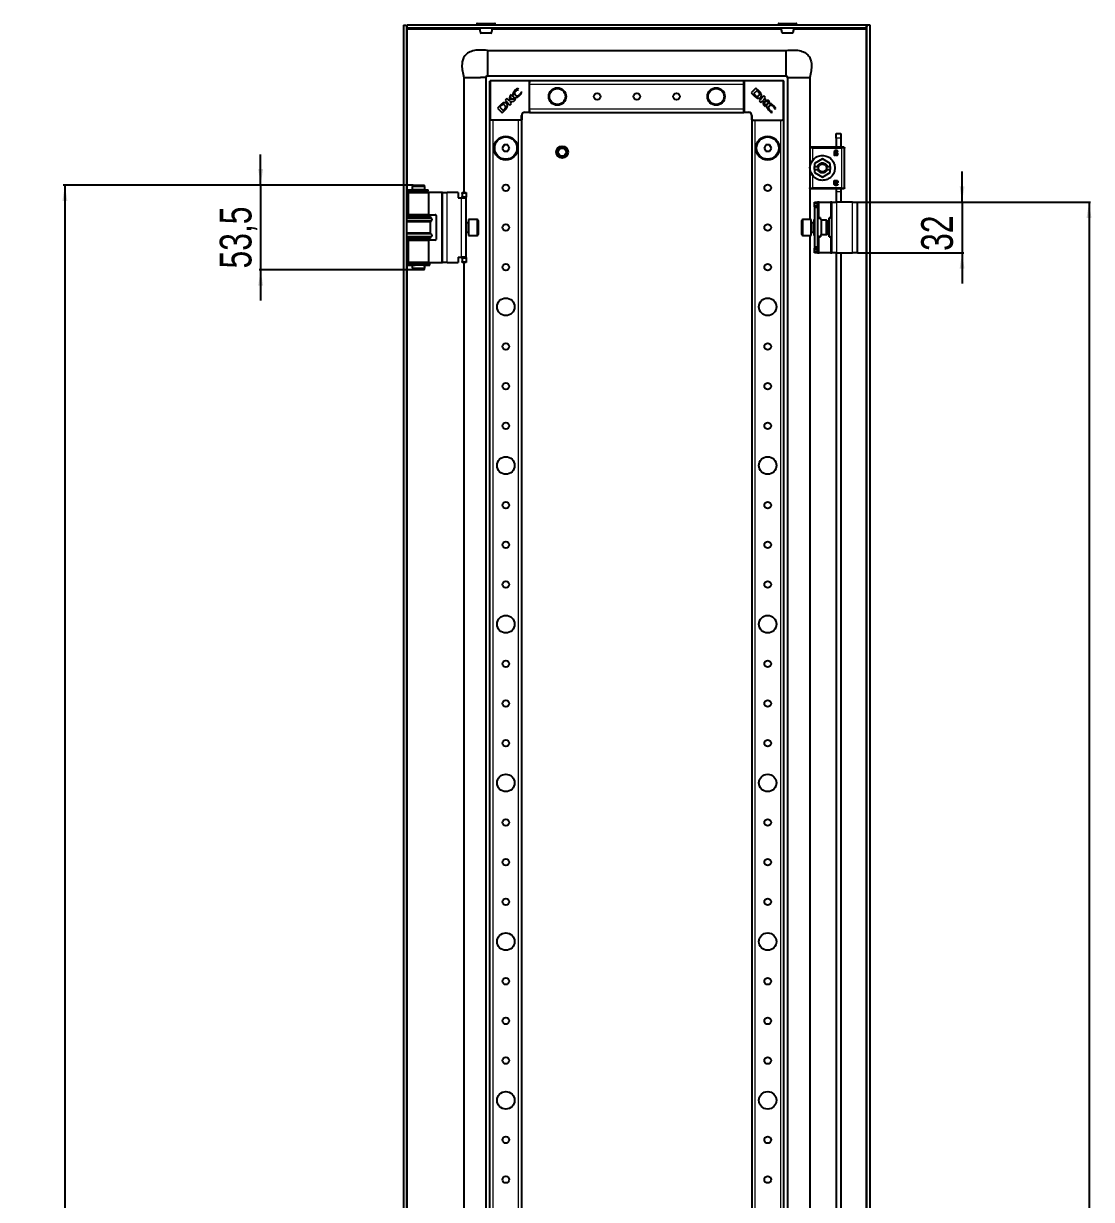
# Model space of a CAD drawing. Header units: millimetres. Extents: x -141 to 1299, y -1456 to 1043.
# Drawn here: x 626 to 1299, y 121 to 862 of the extents above; entities that cross this region are included whole.
import ezdxf

# ---------------------------------------------------------------- set-up
doc = ezdxf.new("R2010")
doc.units = ezdxf.units.MM
doc.layers.add('FORMAT', color=7, linetype='Continuous')
doc.styles.add('SLDTEXTSTYLE0', font='TXT', dxfattribs={"width": 0.75})
doc.dimstyles.new('SLDDIMSTYLE0', dxfattribs={"dimtxt": 20, "dimasz": 10, "dimexe": 0, "dimexo": 0.0625, "dimgap": 5, "dimtad": 2, "dimdec": 1, "dimrnd": 1e-09, "dimzin": 12, "dimdsep": 46, "dimtxsty": 'SLDTEXTSTYLE0', "dimsah": 1, "dimcen": 0.09, "dimadec": 0, "dimazin": 3, "dimtfac": 1, "dimtofl": 0, "dimtmove": 0, "dimatfit": 3, "dimfxl": 0, "dimfrac": 2, "dimtolj": 1, "dimtzin": 12, "dimarcsym": 0})
doc.dimstyles.new('SLDDIMSTYLE1', dxfattribs={"dimtxt": 20, "dimasz": 10, "dimexe": 0, "dimexo": 0.0625, "dimgap": 5, "dimtad": 2, "dimdec": 1, "dimrnd": 1e-09, "dimzin": 12, "dimdsep": 46, "dimtxsty": 'SLDTEXTSTYLE0', "dimsah": 1, "dimcen": 0.09, "dimadec": 0, "dimazin": 3, "dimtfac": 1, "dimtmove": 0, "dimatfit": 0, "dimfxl": 0, "dimfrac": 2, "dimtolj": 1, "dimtzin": 12, "dimarcsym": 0})

# ---------------------------------------------------------------- blocks, each defined once
blk = doc.blocks.new('_D_4')
at = {"layer": 'FORMAT'}
for p, q in [((775.49, 760.71), (775.49, 779.95)), ((871.56, 760.71), (774.49, 760.71)), ((775.49, 760.71), (775.49, 707.21)), ((871.56, 707.21), (774.49, 707.21)), ((775.49, 707.21), (775.49, 687.98))]:
    blk.add_line(p, q, dxfattribs=at)
for points in [[(775.49, 760.71), (777.03, 770.71), (773.95, 770.71)], [(775.49, 707.21), (773.95, 697.21), (777.03, 697.21)]]:
    blk.add_solid(points, dxfattribs=at)
at = {"layer": 'FORMAT', "insert": (749.71, 708.1), "char_height": 20, "attachment_point": 1, "rotation": 90, "style": 'SLDTEXTSTYLE0'}
blk.add_mtext('53,5', dxfattribs=at)
blk = doc.blocks.new('_D_5')
at = {"layer": 'FORMAT'}
for p, q in [((1151.5, 749.96), (1298.5, 749.96)), ((1297.5, 749.96), (1297.5, -1182.04)), ((1151.5, -1182.04), (1298.5, -1182.04))]:
    blk.add_line(p, q, dxfattribs=at)
for points in [[(1297.5, 749.96), (1295.96, 739.96), (1299.04, 739.96)], [(1297.5, -1182.04), (1299.04, -1172.04), (1295.96, -1172.04)]]:
    blk.add_solid(points, dxfattribs=at)
at = {"layer": 'FORMAT', "insert": (1271.72, -245.59), "char_height": 20, "attachment_point": 1, "rotation": 90, "style": 'SLDTEXTSTYLE0'}
blk.add_mtext('1932', dxfattribs=at)
blk = doc.blocks.new('_D_6')
at = {"layer": 'FORMAT'}
for p, q in [((1217.5, 749.96), (1217.5, 769.2)), ((1151.5, 749.96), (1218.5, 749.96)), ((1217.5, 749.96), (1217.5, 717.96)), ((1151.5, 717.96), (1218.5, 717.96)), ((1217.5, 717.96), (1217.5, 698.73))]:
    blk.add_line(p, q, dxfattribs=at)
for points in [[(1217.5, 749.96), (1219.04, 759.96), (1215.96, 759.96)], [(1217.5, 717.96), (1215.96, 707.96), (1219.04, 707.96)]]:
    blk.add_solid(points, dxfattribs=at)
at = {"layer": 'FORMAT', "insert": (1191.72, 719.19), "char_height": 20, "attachment_point": 1, "rotation": 90, "style": 'SLDTEXTSTYLE0'}
blk.add_mtext('32', dxfattribs=at)
blk = doc.blocks.new('_D_7')
at = {"layer": 'FORMAT'}
for p, q in [((871.56, 760.71), (651.14, 760.71)), ((652.14, 760.71), (652.14, -1192.79)), ((871.56, -1192.79), (651.14, -1192.79))]:
    blk.add_line(p, q, dxfattribs=at)
for points in [[(652.14, 760.71), (650.6, 750.71), (653.67, 750.71)], [(652.14, -1192.79), (653.67, -1182.79), (650.6, -1182.79)]]:
    blk.add_solid(points, dxfattribs=at)
at = {"layer": 'FORMAT', "insert": (626.35, -256.67), "char_height": 20, "attachment_point": 1, "rotation": 90, "style": 'SLDTEXTSTYLE0'}
blk.add_mtext('1953,5', dxfattribs=at)

msp = doc.modelspace()

# ---------------------------------------------------------------- linework, layer by layer
at = {"color": 7, "linetype": 'Continuous', "lineweight": 25}
for p, q in [((865.49, 861.46), (867.49, 861.46)), ((865.49, 861.46), (865.49, -1293.54)), ((867.49, 861.46), (867.49, -1293.54)), ((1157.19, 861.46), (867.79, 861.46)), ((867.79, 859.46), (867.79, 861.46)), ((911.74, 862.21), (911.74, 861.46)), ((911.99, 862.46), (922.99, 862.46)), ((923.24, 861.46), (923.24, 862.21)), ((1101.74, 862.21), (1101.74, 861.46)), ((1101.99, 862.46), (1110.5, 862.46)), ((1110.5, 862.46), (1112.99, 862.46)), ((1113.24, 861.46), (1113.24, 862.21)), ((1157.19, 859.46), (1157.19, 861.46)), ((1159.49, 861.46), (1157.49, 861.46)), ((1157.49, -1293.54), (1157.49, 861.46)), ((1159.49, -1293.54), (1159.49, 861.46)), ((1157.19, 859.46), (867.79, 859.46)), ((868.09, 858.86), (867.89, 859.46)), ((1157.1, 859.46), (1156.89, 858.86)), ((918.49, 845.46), (918.49, 829.63)), ((918.49, 845.46), (1106.49, 845.46)), ((903.49, 828.46), (904.47, 828.46)), ((903.49, 828.46), (903.49, 755.96)), ((904.47, 828.46), (906.93, 828.46)), ((906.93, 828.46), (910.49, 828.46)), ((910.49, 828.46), (914.06, 828.46)), ((917.49, 828.46), (917.49, -1260.54)), ((918.49, 829.46), (1106.49, 829.46)), ((919.99, 801.76), (919.99, 826.16)), ((920.29, 826.46), (944.69, 826.46)), ((944.99, 826.16), (944.99, 826.46)), ((944.99, 826.46), (1079.99, 826.46)), ((944.99, 826.16), (944.99, 825.37)), ((944.99, 824.26), (944.99, 825.37)), ((944.99, 808.66), (944.99, 824.26)), ((1079.99, 826.16), (1079.99, 826.46)), ((1079.99, 825.37), (1079.99, 826.16)), ((1079.99, 824.26), (1079.99, 825.37)), ((1079.99, 808.66), (1079.99, 824.26)), ((1080.29, 826.46), (1104.69, 826.46)), ((1104.99, 826.16), (1104.99, 801.76)), ((1107.49, 828.46), (1107.49, -1260.54)), ((1121.49, 828.46), (1121.49, 784.14)), ((930.69, 815.12), (929.64, 814.07)), ((932.08, 813.73), (930.69, 815.12)), ((932.57, 817), (932.08, 813.73)), ((933.37, 817.79), (932.57, 817)), ((932.89, 814.7), (933.37, 817.79)), ((937.93, 820.92), (937.6, 821.61)), ((937.79, 820.78), (937.93, 820.92)), ((939.74, 819.35), (939.64, 819.24)), ((939.99, 818.84), (939.74, 819.35)), ((1087.6, 821.82), (1084.64, 818.86)), ((1084.64, 818.86), (1086.53, 816.97)), ((1088.3, 820.29), (1086.12, 818.11)), ((1086.12, 818.11), (1086.8, 817.45)), ((1086.53, 816.97), (1086.55, 816.95)), ((1089.59, 819.83), (1087.6, 821.82)), ((1089.05, 819.57), (1088.3, 820.29)), ((1092.6, 816.81), (1089.64, 813.85)), ((1092.26, 814.38), (1093.65, 815.77)), ((1093.65, 815.77), (1092.6, 816.81)), ((926.63, 811.06), (924.64, 809.07)), ((924.64, 809.07), (927.6, 806.11)), ((926.89, 810.52), (926.16, 809.77)), ((926.16, 809.77), (928.35, 807.59)), ((927.6, 806.11), (929.49, 808)), ((928.35, 807.59), (929, 808.27)), ((929.49, 808), (929.51, 808.02)), ((929.64, 814.07), (932.6, 811.12)), ((932.42, 813.42), (935.08, 813.59)), ((933.66, 812.17), (932.42, 813.42)), ((932.6, 811.12), (933.66, 812.17)), ((936.37, 814.88), (932.89, 814.7)), ((935.08, 813.59), (936.37, 814.88)), ((944.99, 807.56), (944.99, 808.66)), ((1079.99, 807.56), (1079.99, 808.66)), ((1089.64, 813.85), (1090.7, 812.8)), ((1090.7, 812.8), (1091.95, 814.04)), ((1091.95, 814.04), (1092.12, 811.38)), ((1092.12, 811.38), (1093.41, 810.09)), ((1095.53, 813.89), (1092.26, 814.38)), ((1093.23, 813.57), (1096.32, 813.09)), ((1093.41, 810.09), (1093.23, 813.57)), ((1096.32, 813.09), (1095.53, 813.89)), ((1099.31, 808.66), (1099.45, 808.53)), ((1099.45, 808.53), (1100.14, 808.86)), ((919.99, -1233.54), (919.99, 801.46)), ((920.29, 801.46), (919.99, 801.46)), ((920.94, 801.46), (920.29, 801.46)), ((921.99, 801.46), (920.94, 801.46)), ((937.99, 801.46), (921.99, 801.46)), ((939.05, 801.46), (937.99, 801.46)), ((939.69, 801.46), (939.05, 801.46)), ((939.99, 801.46), (939.69, 801.46)), ((939.99, 804.46), (939.99, 801.76)), ((939.99, -1233.54), (939.99, 801.46)), ((944.69, 806.46), (941.99, 806.46)), ((944.99, 807.56), (944.99, 806.76)), ((944.99, 806.46), (944.99, 806.76)), ((944.99, 806.46), (1079.99, 806.46)), ((1079.99, 806.76), (1079.99, 807.56)), ((1079.99, 806.46), (1079.99, 806.76)), ((1082.99, 806.46), (1080.29, 806.46)), ((1084.99, 801.76), (1084.99, 804.46)), ((1084.99, 801.46), (1084.99, -1233.54)), ((1084.99, 801.46), (1085.29, 801.46)), ((1085.94, 801.46), (1085.29, 801.46)), ((1085.94, 801.46), (1086.99, 801.46)), ((1086.99, 801.46), (1102.99, 801.46)), ((1097.37, 806.47), (1097.88, 806.71)), ((1097.88, 806.71), (1097.77, 806.82)), ((1102.99, 801.46), (1104.05, 801.46)), ((1104.69, 801.46), (1104.05, 801.46)), ((1104.69, 801.46), (1104.99, 801.46)), ((1104.99, 801.46), (1104.99, -1233.54)), ((1138.19, 793.16), (1141.19, 793.16)), ((1138.19, 790.16), (1138.19, 793.16)), ((1141.19, 793.16), (1141.19, 790.16)), ((928.84, 785.96), (927.68, 783.96)), ((931.15, 785.96), (928.84, 785.96)), ((932.3, 783.96), (931.15, 785.96)), ((1093.84, 785.96), (1092.68, 783.96)), ((1096.15, 785.96), (1093.84, 785.96)), ((1097.3, 783.96), (1096.15, 785.96)), ((1138.19, 790.16), (1138.19, 784.46)), ((1141.19, 790.16), (1141.19, 784.46)), ((927.68, 783.96), (928.84, 781.96)), ((928.84, 781.96), (931.15, 781.96)), ((931.15, 781.96), (932.3, 783.96)), ((1092.68, 783.96), (1093.84, 781.96)), ((1093.84, 781.96), (1096.15, 781.96)), ((1096.15, 781.96), (1097.3, 783.96)), ((1121.49, 783.96), (1121.49, 758.96)), ((1141.49, 784.46), (1123.49, 784.46)), ((1136.94, 781.42), (1136.94, 779.56)), ((1137.39, 779.56), (1137.39, 779.84)), ((1137.46, 781.17), (1137.46, 781.39)), ((1137.85, 781.17), (1137.46, 781.17)), ((1137.46, 780.82), (1137.89, 780.82)), ((1137.46, 780.23), (1137.46, 780.82)), ((1142.09, 784.46), (1141.84, 784.46)), ((1143.49, 758.96), (1143.49, 783.96)), ((1122.32, 774.59), (1123.83, 776.85)), ((1129.49, 777.18), (1124.54, 774.32)), ((1124.54, 774.32), (1124.54, 772.46)), ((1124.54, 770.46), (1124.54, 772.46)), ((1124.54, 772.46), (1126.51, 772.46)), ((1127.2, 772.46), (1126.51, 772.46)), ((1134.44, 774.32), (1129.49, 777.18)), ((1132.48, 772.46), (1131.79, 772.46)), ((1132.48, 772.46), (1134.44, 772.46)), ((1134.44, 772.46), (1134.44, 774.32)), ((1134.44, 772.46), (1134.44, 770.46)), ((1123.83, 766.08), (1122.32, 768.34)), ((1124.54, 770.46), (1124.54, 768.61)), ((1124.54, 770.46), (1126.51, 770.46)), ((1124.54, 768.61), (1129.49, 765.75)), ((1126.51, 770.46), (1127.2, 770.46)), ((1129.49, 765.75), (1134.44, 768.61)), ((1131.79, 770.46), (1132.48, 770.46)), ((1132.48, 770.46), (1134.44, 770.46)), ((1134.44, 768.61), (1134.44, 770.46)), ((1136.94, 761.51), (1136.94, 763.37)), ((1137.39, 763.37), (1137.39, 763.09)), ((867.84, 757.66), (867.84, 756.76)), ((867.84, 757.66), (880.73, 757.66)), ((867.84, 756.76), (880.73, 756.76)), ((868.54, 755.96), (868.54, 741.96)), ((868.54, 755.96), (881.44, 755.96)), ((871.57, 760.71), (870.99, 759.71)), ((870.99, 759.71), (870.99, 757.71)), ((878.99, 759.71), (870.99, 759.71)), ((875.75, 757.71), (870.99, 757.71)), ((870.99, 756.71), (870.99, 755.96)), ((875.75, 756.71), (870.99, 756.71)), ((871.49, 757.71), (871.49, 757.66)), ((871.49, 756.76), (871.49, 756.71)), ((871.57, 760.71), (878.42, 760.71)), ((878.99, 757.71), (875.75, 757.71)), ((878.99, 756.71), (875.75, 756.71)), ((878.99, 759.71), (878.42, 760.71)), ((878.49, 757.66), (878.49, 757.71)), ((878.49, 756.71), (878.49, 756.76)), ((878.99, 757.71), (878.99, 759.71)), ((878.99, 755.96), (878.99, 756.71)), ((880.73, 757.66), (880.82, 757.66)), ((880.73, 756.76), (880.82, 756.76)), ((880.82, 756.76), (880.82, 757.66)), ((880.82, 757.66), (881.03, 757.66)), ((880.82, 756.76), (881.03, 756.76)), ((881.03, 756.76), (881.03, 757.66)), ((881.44, 741.96), (881.44, 755.96)), ((889.54, 755.96), (881.44, 755.96)), ((890.04, 755.96), (889.54, 755.96)), ((890.04, 755.96), (893.04, 755.96)), ((890.04, 711.96), (890.04, 755.96)), ((900.04, 755.96), (893.04, 755.96)), ((900.04, 755.96), (900.04, 752.66)), ((902.54, 755.96), (905.04, 755.96)), ((902.54, 755.46), (902.54, 755.96)), ((905.04, 755.96), (905.04, 755.46)), ((1121.49, 758.79), (1121.49, 738.96)), ((1123.49, 758.46), (1141.49, 758.46)), ((1137.46, 762.11), (1137.46, 762.7)), ((1137.89, 762.11), (1137.46, 762.11)), ((1137.85, 761.76), (1137.46, 761.76)), ((1137.46, 761.76), (1137.46, 761.54)), ((1138.19, 758.54), (1138.19, 756.66)), ((1138.19, 756.66), (1138.19, 749.96)), ((1141.19, 758.54), (1141.19, 756.66)), ((1141.19, 756.66), (1141.19, 749.96)), ((1141.84, 758.46), (1142.09, 758.46)), ((900.04, 752.66), (902.04, 752.66)), ((902.04, 752.66), (905.04, 752.66)), ((902.54, 755.46), (902.54, 753.46)), ((902.54, 752.96), (902.54, 753.46)), ((905.04, 752.96), (902.54, 752.96)), ((902.54, 752.96), (902.54, 752.66)), ((905.04, 755.46), (905.04, 753.46)), ((905.04, 753.46), (905.04, 752.96)), ((905.04, 752.66), (905.04, 752.96)), ((905.04, 715.26), (905.04, 752.66)), ((1124.49, 749.96), (1126.49, 749.96)), ((1124.49, 748.96), (1124.49, 749.96)), ((1124.49, 747.96), (1124.49, 748.96)), ((1126.49, 749.96), (1126.49, 748.96)), ((1127.49, 749.96), (1126.49, 749.96)), ((1126.49, 747.96), (1126.49, 748.96)), ((1127.49, 749.96), (1134.49, 749.96)), ((1135.49, 749.96), (1134.49, 749.96)), ((1135.49, 717.96), (1135.49, 749.96)), ((1135.49, 749.96), (1138.49, 749.96)), ((1148.49, 749.96), (1138.49, 749.96)), ((1148.49, 749.96), (1151.49, 749.96)), ((1151.49, 717.96), (1151.49, 749.96)), ((881.44, 741.96), (868.54, 741.96)), ((870.99, 741.96), (870.99, 740.96)), ((878.99, 740.96), (878.99, 741.96)), ((881.44, 741.96), (885.54, 741.96)), ((886.04, 741.46), (886.04, 726.46)), ((1124.49, 746.96), (1124.49, 747.96)), ((1126.49, 746.96), (1124.49, 746.96)), ((1124.49, 746.96), (1124.49, 746.46)), ((1126.49, 746.46), (1124.49, 746.46)), ((1124.49, 746.46), (1124.49, 721.46)), ((1126.49, 747.96), (1126.49, 746.96)), ((1126.49, 746.96), (1126.49, 746.46)), ((1126.49, 746.46), (1126.49, 721.46)), ((867.49, 740.96), (882.49, 740.96)), ((882.49, 740.36), (867.49, 740.36)), ((882.49, 737.56), (867.49, 737.56)), ((882.49, 740.36), (882.49, 740.96)), ((883.19, 739.68), (882.49, 740.36)), ((882.49, 737.56), (883.19, 738.25)), ((882.49, 730.36), (882.49, 737.56)), ((906.29, 736.96), (905.04, 736.96)), ((911.94, 738.96), (906.54, 738.96)), ((906.54, 738.96), (906.54, 728.96)), ((912.54, 738.36), (912.54, 729.56)), ((1116.49, 731.71), (1116.49, 738.36)), ((1122.49, 738.96), (1117.09, 738.96)), ((1122.49, 731.41), (1122.49, 738.96)), ((1123.99, 736.96), (1122.74, 736.96)), ((1124.49, 738.96), (1123.99, 738.96)), ((1123.99, 738.96), (1123.99, 737.75)), ((1123.99, 737.75), (1123.99, 728.96)), ((1126.49, 739.96), (1127.49, 739.96)), ((1128.19, 739.96), (1127.49, 739.96)), ((1128.19, 739.96), (1128.19, 739.51)), ((1132.13, 738.46), (1128.99, 738.46)), ((1128.99, 729.46), (1128.99, 738.46)), ((1132.99, 737.96), (1132.13, 738.46)), ((1132.13, 729.46), (1132.13, 738.46)), ((1132.99, 729.96), (1132.99, 737.96)), ((1133.79, 727.96), (1133.79, 739.96)), ((1134.49, 739.96), (1133.79, 739.96)), ((1134.49, 739.96), (1135.49, 739.96)), ((882.49, 730.36), (867.49, 730.36)), ((882.49, 727.56), (867.49, 727.56)), ((867.49, 726.96), (882.49, 726.96)), ((870.99, 726.96), (870.99, 725.96)), ((878.99, 725.96), (878.99, 726.96)), ((883.19, 729.68), (882.49, 730.36)), ((882.49, 727.56), (883.19, 728.25)), ((882.49, 726.96), (882.49, 727.56)), ((905.04, 730.96), (906.29, 730.96)), ((906.54, 728.96), (911.94, 728.96)), ((1116.49, 729.56), (1116.49, 731.71)), ((1117.09, 728.96), (1122.49, 728.96)), ((1121.49, 728.96), (1121.49, 109.14)), ((1122.49, 728.96), (1122.49, 731.41)), ((1122.74, 730.96), (1123.99, 730.96)), ((1123.99, 728.96), (1124.49, 728.96)), ((1127.49, 727.96), (1126.49, 727.96)), ((1127.49, 727.96), (1128.19, 727.96)), ((1128.19, 728.41), (1128.19, 727.96)), ((1128.99, 729.46), (1132.13, 729.46)), ((1132.13, 729.46), (1132.99, 729.96)), ((1133.79, 727.96), (1134.49, 727.96)), ((1135.49, 727.96), (1134.49, 727.96)), ((868.54, 725.96), (868.54, 711.96)), ((868.54, 725.96), (881.44, 725.96)), ((881.44, 711.96), (881.44, 725.96)), ((885.54, 725.96), (881.44, 725.96)), ((1126.49, 721.46), (1124.49, 721.46)), ((1124.49, 721.46), (1124.49, 720.96)), ((1124.49, 719.96), (1124.49, 720.96)), ((1124.49, 720.96), (1126.49, 720.96)), ((1124.49, 718.96), (1124.49, 719.96)), ((1124.49, 717.96), (1124.49, 718.96)), ((1126.49, 721.46), (1126.49, 720.96)), ((1126.49, 720.96), (1126.49, 719.96)), ((1126.49, 718.96), (1126.49, 719.96)), ((1126.49, 718.96), (1126.49, 717.96)), ((881.44, 711.96), (868.54, 711.96)), ((870.99, 711.96), (870.99, 711.21)), ((878.99, 711.21), (878.99, 711.96)), ((881.44, 711.96), (889.54, 711.96)), ((889.54, 711.96), (890.04, 711.96)), ((893.04, 711.96), (890.04, 711.96)), ((893.04, 711.96), (900.04, 711.96)), ((900.04, 715.26), (902.04, 715.26)), ((900.04, 715.26), (900.04, 711.96)), ((905.04, 715.26), (902.04, 715.26)), ((902.54, 715.26), (902.54, 714.96)), ((902.54, 714.96), (905.04, 714.96)), ((902.54, 714.46), (902.54, 714.96)), ((902.54, 714.46), (902.54, 712.46)), ((902.54, 711.96), (902.54, 712.46)), ((905.04, 711.96), (902.54, 711.96)), ((903.49, 711.96), (903.49, 80.96)), ((905.04, 714.96), (905.04, 715.26)), ((905.04, 714.96), (905.04, 714.46)), ((905.04, 714.46), (905.04, 712.46)), ((905.04, 712.46), (905.04, 711.96)), ((1126.49, 717.96), (1124.49, 717.96)), ((1126.49, 717.96), (1127.49, 717.96)), ((1134.49, 717.96), (1127.49, 717.96)), ((1134.49, 717.96), (1135.49, 717.96)), ((1138.49, 717.96), (1135.49, 717.96)), ((1138.19, 717.96), (1138.19, 109.46)), ((1138.49, 717.96), (1148.49, 717.96)), ((1141.19, 717.96), (1141.19, 109.46)), ((1151.49, 717.96), (1148.49, 717.96)), ((867.84, 711.16), (867.84, 710.26)), ((867.84, 711.16), (871.84, 711.16)), ((867.84, 710.26), (871.84, 710.26)), ((875.75, 711.21), (870.99, 711.21)), ((870.99, 710.21), (870.99, 708.21)), ((875.75, 710.21), (870.99, 710.21)), ((870.99, 708.21), (871.57, 707.21)), ((870.99, 708.21), (875.75, 708.21)), ((871.49, 711.21), (871.49, 711.16)), ((871.49, 710.26), (871.49, 710.21)), ((875.64, 707.21), (871.57, 707.21)), ((871.84, 711.16), (872.49, 711.16)), ((871.84, 710.26), (872.49, 710.26)), ((872.49, 711.16), (872.83, 711.16)), ((872.49, 710.26), (872.83, 710.26)), ((872.83, 710.26), (872.83, 711.16)), ((872.83, 711.16), (872.83, 711.16)), ((872.83, 710.26), (872.83, 710.26)), ((878.42, 707.21), (875.64, 707.21)), ((878.99, 711.21), (875.75, 711.21)), ((878.99, 710.21), (875.75, 710.21)), ((875.75, 708.21), (878.99, 708.21)), ((877.92, 711.16), (877.92, 710.26)), ((877.92, 711.16), (877.94, 711.16)), ((877.92, 710.26), (877.94, 710.26)), ((877.94, 711.16), (879.24, 711.16)), ((877.94, 710.26), (879.24, 710.26)), ((878.42, 707.21), (878.99, 708.21)), ((878.49, 711.16), (878.49, 711.21)), ((878.49, 710.21), (878.49, 710.26)), ((878.99, 708.21), (878.99, 710.21)), ((879.24, 711.16), (879.96, 711.16)), ((879.24, 710.26), (879.96, 710.26)), ((879.96, 711.16), (882.14, 711.16)), ((879.96, 710.26), (882.14, 710.26)), ((882.14, 710.26), (882.14, 711.16))]:
    msp.add_line(p, q, dxfattribs=at)
at = {"color": 8, "linetype": 'Continuous', "lineweight": 18}
for p, q in [((923.24, 862.21), (911.74, 862.21)), ((1110.64, 862.21), (1101.74, 862.21)), ((1113.24, 862.21), (1110.64, 862.21)), ((868.09, 757.66), (868.09, 858.86)), ((868.09, 858.86), (913.52, 858.86)), ((921.46, 858.86), (1103.52, 858.86)), ((1111.46, 858.86), (1156.89, 858.86)), ((1156.89, 858.86), (1156.89, -1290.94)), ((920.29, 826.16), (919.99, 826.16)), ((920.29, 826.16), (920.29, 826.46)), ((920.29, 826.16), (920.29, 801.76)), ((944.69, 826.16), (920.29, 826.16)), ((944.69, 826.46), (944.69, 826.16)), ((944.69, 806.76), (944.69, 826.16)), ((944.99, 826.16), (944.69, 826.16)), ((944.99, 824.26), (1079.99, 824.26)), ((1080.29, 826.16), (1079.99, 826.16)), ((1080.29, 826.16), (1080.29, 826.46)), ((1080.29, 826.16), (1080.29, 806.76)), ((1104.69, 826.16), (1080.29, 826.16)), ((1104.69, 826.16), (1104.69, 826.46)), ((1104.69, 801.76), (1104.69, 826.16)), ((1104.69, 826.16), (1104.99, 826.16)), ((944.99, 808.66), (1079.99, 808.66)), ((920.29, 801.76), (919.99, 801.76)), ((920.29, 801.76), (939.69, 801.76)), ((920.29, 801.76), (920.29, 801.46)), ((921.99, -1233.54), (921.99, 801.46)), ((937.99, -1233.54), (937.99, 801.46)), ((939.69, 801.76), (939.69, 804.46)), ((939.99, 804.46), (939.69, 804.46)), ((939.69, 801.76), (939.69, 801.46)), ((939.99, 801.76), (939.69, 801.76)), ((941.99, 806.76), (944.69, 806.76)), ((941.99, 806.46), (941.99, 806.76)), ((944.69, 806.76), (944.69, 806.46)), ((944.99, 806.76), (944.69, 806.76)), ((1080.29, 806.76), (1079.99, 806.76)), ((1080.29, 806.76), (1082.99, 806.76)), ((1080.29, 806.46), (1080.29, 806.76)), ((1082.99, 806.46), (1082.99, 806.76)), ((1084.99, 804.46), (1085.29, 804.46)), ((1085.29, 801.76), (1084.99, 801.76)), ((1085.29, 804.46), (1085.29, 801.76)), ((1085.29, 801.76), (1104.69, 801.76)), ((1085.29, 801.46), (1085.29, 801.76)), ((1086.99, 801.46), (1086.99, -1233.54)), ((1102.99, 801.46), (1102.99, -1233.54)), ((1104.69, 801.46), (1104.69, 801.76)), ((1104.99, 801.76), (1104.69, 801.76)), ((1141.19, 790.16), (1138.19, 790.16)), ((1123.49, 776.53), (1123.49, 783.96)), ((1123.49, 783.96), (1141.49, 783.96)), ((1141.49, 783.96), (1141.49, 758.96)), ((1123.49, 758.96), (1123.49, 766.4)), ((1129.49, 768.96), (1129.49, 768.31)), ((868.09, 740.96), (868.09, 756.76)), ((880.73, 757.66), (880.73, 756.76)), ((889.54, 755.96), (889.54, 711.96)), ((893.04, 711.96), (893.04, 755.96)), ((1141.49, 758.96), (1123.49, 758.96)), ((1138.19, 756.66), (1141.19, 756.66)), ((902.04, 715.26), (902.04, 752.66)), ((905.04, 755.46), (902.54, 755.46)), ((902.54, 753.46), (905.04, 753.46)), ((1126.49, 748.96), (1124.49, 748.96)), ((1127.49, 739.96), (1127.49, 749.96)), ((1134.49, 749.96), (1134.49, 739.96)), ((1138.49, 717.96), (1138.49, 749.96)), ((1148.49, 717.96), (1148.49, 749.96)), ((1124.49, 747.96), (1126.49, 747.96)), ((883.19, 739.68), (867.49, 739.68)), ((883.19, 738.25), (867.49, 738.25)), ((906.29, 736.56), (906.29, 736.96)), ((906.29, 730.96), (906.29, 736.56)), ((911.94, 728.96), (911.94, 738.96)), ((1117.09, 738.96), (1117.09, 731.41)), ((1122.74, 736.96), (1122.74, 730.96)), ((883.19, 729.68), (867.49, 729.68)), ((883.19, 728.25), (867.49, 728.25)), ((868.09, 711.16), (868.09, 726.96)), ((1117.09, 731.41), (1117.09, 728.96)), ((1127.49, 717.96), (1127.49, 727.96)), ((1134.49, 727.96), (1134.49, 717.96)), ((1126.49, 719.96), (1124.49, 719.96)), ((1124.49, 718.96), (1126.49, 718.96)), ((905.04, 714.46), (902.54, 714.46)), ((902.54, 712.46), (905.04, 712.46)), ((868.09, 82.66), (868.09, 710.26)), ((871.84, 711.16), (871.84, 710.26)), ((872.49, 711.16), (872.49, 710.26)), ((872.83, 711.16), (872.83, 710.26)), ((877.94, 711.16), (877.94, 710.26)), ((879.24, 711.16), (879.24, 710.26)), ((879.96, 711.16), (879.96, 710.26))]:
    msp.add_line(p, q, dxfattribs=at)
at = {"color": 7, "linetype": 'Continuous', "lineweight": 25}
for centre, radius in [((962.49, 816.46), 5.5), ((962.49, 816.46), 5), ((987.49, 816.46), 2.1), ((1012.49, 816.46), 2.1), ((1037.49, 816.46), 2.1), ((1062.49, 816.46), 5.5), ((1062.49, 816.46), 5), ((929.99, 783.96), 7.5), ((929.99, 783.96), 7), ((1094.99, 783.96), 7.5), ((1094.99, 783.96), 7), ((965.49, 781.46), 3.75), ((965.49, 781.46), 3), ((965.49, 781.46), 2.5), ((929.99, 758.96), 2.1), ((1094.99, 758.96), 2.1), ((929.99, 733.96), 2.1), ((1094.99, 733.96), 2.1), ((929.99, 708.96), 2.1), ((1094.99, 708.96), 2.1), ((929.99, 683.96), 5.5), ((1094.99, 683.96), 5.5), ((929.99, 658.96), 2.1), ((1094.99, 658.96), 2.1), ((929.99, 633.96), 2.1), ((1094.99, 633.96), 2.1), ((929.99, 608.96), 2.1), ((1094.99, 608.96), 2.1), ((929.99, 583.96), 5.5), ((1094.99, 583.96), 5.5), ((929.99, 558.96), 2.1), ((1094.99, 558.96), 2.1), ((929.99, 533.96), 2.1), ((1094.99, 533.96), 2.1), ((929.99, 508.96), 2.1), ((1094.99, 508.96), 2.1), ((929.99, 483.96), 5.5), ((1094.99, 483.96), 5.5), ((929.99, 458.96), 2.1), ((1094.99, 458.96), 2.1), ((929.99, 433.96), 2.1), ((1094.99, 433.96), 2.1), ((929.99, 408.96), 2.1), ((1094.99, 408.96), 2.1), ((929.99, 383.96), 5.5), ((1094.99, 383.96), 5.5), ((929.99, 358.96), 2.1), ((1094.99, 358.96), 2.1), ((929.99, 333.96), 2.1), ((1094.99, 333.96), 2.1), ((929.99, 308.96), 2.1), ((1094.99, 308.96), 2.1), ((929.99, 283.96), 5.5), ((1094.99, 283.96), 5.5), ((929.99, 258.96), 2.1), ((1094.99, 258.96), 2.1), ((929.99, 233.96), 2.1), ((1094.99, 233.96), 2.1), ((929.99, 208.96), 2.1), ((1094.99, 208.96), 2.1), ((929.99, 183.96), 5.5), ((1094.99, 183.96), 5.5), ((929.99, 158.96), 2.1), ((1094.99, 158.96), 2.1), ((929.99, 133.96), 2.1), ((1094.99, 133.96), 2.1)]:
    msp.add_circle(centre, radius, dxfattribs=at)
at = {"color": 8, "linetype": 'Continuous', "lineweight": 18}
for centre in [(962.5, 816.46), (1062.49, 816.46)]:
    msp.add_circle(centre, 5.3, dxfattribs=at)
at = {"color": 7, "linetype": 'Continuous', "lineweight": 25}
for centre, radius, start, end in [((911.99, 862.21), 0.25, 90, 180), ((922.99, 862.21), 0.25, 0, 90), ((1101.99, 862.21), 0.25, 90, 180), ((1112.99, 862.21), 0.25, 0, 90), ((914.38, 856.96), 0.5, 195.31604, 270.02276), ((920.61, 856.96), 0.5, 269.99815, 345.40011), ((1104.38, 856.96), 0.5, 195.24646, 270.04596), ((1110.61, 856.96), 0.5, 269.96367, 344.83397), ((920.29, 826.16), 0.3, 90, 180), ((944.69, 826.16), 0.3, 360, 90), ((1080.29, 826.16), 0.3, 90, 180), ((1104.69, 826.16), 0.3, 0, 90), ((937.5, 818.47), 1.97, 128.45405, 215.887), ((937.07, 818.87), 1.94, 233.30966, 322.34638), ((1084.57, 815.39), 6.12, 36.98881, 43.07444), ((1086.39, 816.17), 4.87, 20.34448, 48.77765), ((930.29, 807.86), 4.87, 110.34448, 138.77765), ((931.07, 806.04), 6.12, 126.98881, 133.07444), ((1097.4, 809.39), 1.94, 143.30966, 232.34638), ((1097, 808.95), 1.97, 38.45405, 125.887), ((920.29, 801.76), 0.3, 180, 270), ((939.69, 801.76), 0.3, 270, 0), ((941.99, 804.46), 2, 90, 180), ((944.69, 806.76), 0.3, 270, 360), ((1080.29, 806.76), 0.3, 180, 270), ((1082.99, 804.46), 2, 0, 90), ((1085.29, 801.76), 0.3, 180, 270), ((1104.69, 801.76), 0.3, 270, 0), ((885.54, 741.46), 0.5, 0, 90), ((882.49, 738.96), 1, 314.427, 45.573), ((906.29, 737.21), 0.25, 270, 0), ((911.94, 738.36), 0.6, 0, 90), ((1117.09, 738.36), 0.6, 90, 180), ((1122.74, 737.21), 0.25, 180, 270), ((882.49, 728.96), 1, 314.427, 45.573), ((885.54, 726.46), 0.5, 270, 0), ((906.29, 730.71), 0.25, 360, 90), ((911.94, 729.56), 0.6, 270, 360), ((1117.09, 729.56), 0.6, 180, 270), ((1122.74, 730.71), 0.25, 90, 180)]:
    msp.add_arc(centre, radius, start, end, dxfattribs=at)
at = {"color": 8, "linetype": 'Continuous', "lineweight": 18}
for centre, start, end in [((941.99, 804.46), 90, 180), ((1082.99, 804.46), 0, 90)]:
    msp.add_arc(centre, 2.3, start, end, dxfattribs=at)
at = {"color": 7, "linetype": 'Continuous', "lineweight": 25}
for points, knots in [([(867.79, 859.76), (867.77, 859.84), (867.66, 860.16), (867.53, 860.73), (867.51, 861.22), (867.49, 861.46)], [0, 0, 0, 0, 0.1417423, 0.5662026, 1, 1, 1, 1]), ([(1157.49, 861.46), (1157.47, 861.08), (1157.43, 860.51), (1157.25, 859.94), (1157.19, 859.75)], [0, 0, 0, 0, 0.662931, 1, 1, 1, 1]), ([(867.79, 859.46), (867.84, 859.46), (867.89, 859.4), (867.99, 859.18), (868.04, 859.02), (868.09, 858.86)], [0, 0, 0, 0, 0.5, 0.5, 1, 1, 1, 1]), ([(913.47, 859.46), (913.47, 859.33), (913.49, 858.42), (913.72, 857.55), (913.9, 856.81)], [0, 0, 0, 0, 0.1418504, 1, 1, 1, 1]), ([(915.79, 856.46), (915.6, 856.46), (915.13, 856.46), (914.59, 856.46), (914.46, 856.46), (914.39, 856.46)], [0, 0, 0, 0, 0.256553, 0.627981, 1, 1, 1, 1]), ([(920.61, 856.46), (920.56, 856.46), (920.48, 856.46), (919.92, 856.46), (919.12, 856.46), (918.12, 856.46), (917.06, 856.46), (916.27, 856.46), (915.88, 856.46), (915.79, 856.46)], [0, 0, 0, 0, 0.158514, 0.317278, 0.475863, 0.634247, 0.792477, 0.950708, 1, 1, 1, 1]), ([(921.08, 856.81), (921.27, 857.55), (921.49, 858.42), (921.51, 859.33), (921.52, 859.46)], [0, 0, 0, 0, 0.85815, 1, 1, 1, 1]), ([(1103.47, 859.46), (1103.47, 859.33), (1103.49, 858.42), (1103.72, 857.55), (1103.9, 856.81)], [0, 0, 0, 0, 0.1418495, 1, 1, 1, 1]), ([(1110.57, 856.46), (1110.58, 856.46), (1110.62, 856.46), (1110.34, 856.46), (1109.82, 856.46), (1109.11, 856.46), (1108.25, 856.46), (1107.19, 856.46), (1106.16, 856.46), (1105.28, 856.46), (1104.67, 856.46), (1104.37, 856.46), (1104.41, 856.46), (1104.42, 856.46)], [0, 0, 0, 0, 0.03384, 0.141254, 0.248698, 0.315774, 0.423314, 0.530846, 0.63821, 0.745706, 0.853372, 0.960917, 1, 1, 1, 1]), ([(1111.08, 856.81), (1111.27, 857.55), (1111.49, 858.42), (1111.51, 859.33), (1111.52, 859.46)], [0, 0, 0, 0, 0.85815, 1, 1, 1, 1]), ([(1156.89, 858.86), (1156.94, 859.02), (1156.99, 859.18), (1157.09, 859.4), (1157.14, 859.46), (1157.19, 859.46)], [0, 0, 0, 0, 0.5, 0.5, 1, 1, 1, 1]), ([(918.49, 845.46), (916.77, 845.63), (913.63, 845.94), (909.3, 845.42), (905.87, 844), (903.66, 841.68), (902.57, 838.91), (902.25, 835.86), (902.55, 832.3), (903.16, 829.81), (903.49, 828.46)], [0, 0, 0, 0, 0.176713, 0.320911, 0.440308, 0.54837, 0.6374, 0.738878, 0.858543, 1, 1, 1, 1]), ([(1106.49, 845.46), (1108.22, 845.63), (1111.36, 845.94), (1115.69, 845.42), (1119.12, 844), (1121.33, 841.68), (1122.42, 838.91), (1122.74, 835.86), (1122.44, 832.3), (1121.83, 829.81), (1121.49, 828.46)], [0, 0, 0, 0, 0.176713, 0.320911, 0.440308, 0.54837, 0.6374, 0.738878, 0.858543, 1, 1, 1, 1]), ([(1106.49, 845.46), (1106.49, 845.43), (1106.49, 845.37), (1106.49, 844.73), (1106.49, 843.26), (1106.49, 841.07), (1106.49, 839.07), (1106.49, 837.46), (1106.49, 835.86), (1106.49, 833.85), (1106.49, 831.68), (1106.49, 830.16), (1106.49, 829.76), (1106.49, 829.63)], [0, 0, 0, 0, 0.069165, 0.1363, 0.267291, 0.398282, 0.465417, 0.534583, 0.603748, 0.670883, 0.801874, 0.932865, 1, 1, 1, 1]), ([(917.38, 828.46), (917.35, 828.46), (917.27, 828.46), (916.81, 828.46), (916.52, 828.46)], [0, 0, 0, 0, 0.356727, 1, 1, 1, 1]), ([(917.46, 828.46), (917.47, 828.6), (917.5, 828.84), (917.63, 829.04), (917.75, 829.13), (917.8, 829.24), (917.82, 829.31), (917.84, 829.36), (917.85, 829.4), (917.87, 829.44), (917.91, 829.48), (917.96, 829.54), (918.08, 829.6), (918.27, 829.63), (918.42, 829.63), (918.49, 829.63)], [0, 0, 0, 0, 0.233411, 0.418546, 0.549351, 0.595026, 0.631329, 0.647111, 0.661994, 0.676639, 0.691742, 0.725563, 0.766794, 0.872627, 1, 1, 1, 1]), ([(917.49, 828.46), (917.64, 828.69), (917.91, 829.09), (918.32, 829.35), (918.49, 829.46)], [0, 0, 0, 0, 0.5615605, 1, 1, 1, 1]), ([(1106.49, 829.63), (1106.59, 829.61), (1106.73, 829.59), (1106.89, 829.53), (1106.97, 829.47), (1107.03, 829.4), (1107.07, 829.33), (1107.1, 829.26), (1107.17, 829.09), (1107.33, 829), (1107.48, 828.78), (1107.51, 828.58), (1107.53, 828.46)], [0, 0, 0, 0, 0.146823, 0.202041, 0.247643, 0.28691, 0.323569, 0.360785, 0.40083, 0.628513, 0.79432, 1, 1, 1, 1]), ([(1107.49, 828.46), (1107.34, 828.69), (1107.08, 829.09), (1106.67, 829.35), (1106.49, 829.46)], [0, 0, 0, 0, 0.5615605, 1, 1, 1, 1]), ([(1107.61, 828.46), (1107.64, 828.46), (1107.72, 828.46), (1108.18, 828.46), (1108.47, 828.46)], [0, 0, 0, 0, 0.350861, 1, 1, 1, 1]), ([(935.86, 820.37), (935.53, 820), (934.92, 819.3), (934.37, 818.13), (934.23, 817.19), (934.38, 816.55), (934.57, 816.32), (934.66, 816.21)], [0, 0, 0, 0, 0.315674, 0.58952, 0.813199, 0.909026, 1, 1, 1, 1]), ([(934.66, 816.21), (934.82, 816.07), (935.16, 815.79), (935.85, 815.62), (936.73, 815.75), (937.8, 816.32), (938.49, 816.95), (938.89, 817.32)], [0, 0, 0, 0, 0.130532, 0.266031, 0.423997, 0.666819, 1, 1, 1, 1]), ([(937.6, 821.61), (937.26, 821.43), (936.63, 821.09), (936.11, 820.6), (935.86, 820.37)], [0, 0, 0, 0, 0.5368, 1, 1, 1, 1]), ([(936.28, 820.01), (936.54, 820.23), (936.99, 820.61), (937.55, 820.73), (937.79, 820.78)], [0, 0, 0, 0, 0.579608, 1, 1, 1, 1]), ([(939.64, 819.24), (939.49, 818.93), (939.23, 818.35), (938.8, 817.89), (938.6, 817.68)], [0, 0, 0, 0, 0.5476433, 1, 1, 1, 1]), ([(938.89, 817.32), (939.13, 817.59), (939.56, 818.05), (939.86, 818.61), (939.99, 818.84)], [0, 0, 0, 0, 0.577653, 1, 1, 1, 1]), ([(1086.55, 816.95), (1086.63, 816.87), (1086.79, 816.72), (1086.95, 816.57), (1087.03, 816.49)], [0, 0, 0, 0, 0.486421, 1, 1, 1, 1]), ([(1086.8, 817.45), (1087, 817.26), (1087.37, 816.91), (1087.91, 816.59), (1088.35, 816.53), (1088.7, 816.6), (1089.05, 816.78), (1089.26, 816.98), (1089.38, 817.09)], [0, 0, 0, 0, 0.274676, 0.503042, 0.607381, 0.716579, 0.843412, 1, 1, 1, 1]), ([(1087.03, 816.49), (1087.18, 816.36), (1087.45, 816.11), (1087.75, 815.91), (1087.88, 815.81)], [0, 0, 0, 0, 0.55183, 1, 1, 1, 1]), ([(1087.88, 815.81), (1088.08, 815.71), (1088.47, 815.5), (1089.1, 815.38), (1089.7, 815.42), (1090.23, 815.62), (1090.67, 815.98), (1090.96, 816.5), (1091.08, 817.15), (1090.99, 817.61), (1090.95, 817.86)], [0, 0, 0, 0, 0.138091, 0.265455, 0.384013, 0.496103, 0.605759, 0.71979, 0.847662, 1, 1, 1, 1]), ([(1089.38, 817.09), (1089.47, 817.18), (1089.63, 817.36), (1089.82, 817.64), (1089.91, 817.91), (1089.91, 818.24), (1089.75, 818.64), (1089.57, 818.92), (1089.46, 819.08)], [0, 0, 0, 0, 0.176808, 0.319231, 0.43938, 0.552395, 0.749205, 1, 1, 1, 1]), ([(929.37, 810.85), (929.27, 810.94), (929.1, 811.1), (928.82, 811.29), (928.55, 811.38), (928.22, 811.38), (927.82, 811.22), (927.54, 811.04), (927.38, 810.93)], [0, 0, 0, 0, 0.176808, 0.319231, 0.43938, 0.552395, 0.749205, 1, 1, 1, 1]), ([(930.65, 809.35), (930.75, 809.55), (930.96, 809.94), (931.08, 810.57), (931.04, 811.17), (930.84, 811.7), (930.48, 812.14), (929.96, 812.43), (929.31, 812.55), (928.85, 812.46), (928.6, 812.42)], [0, 0, 0, 0, 0.138091, 0.265455, 0.384013, 0.496103, 0.605759, 0.71979, 0.847662, 1, 1, 1, 1]), ([(929, 808.27), (929.19, 808.47), (929.54, 808.84), (929.87, 809.38), (929.93, 809.82), (929.86, 810.17), (929.67, 810.52), (929.48, 810.73), (929.37, 810.85)], [0, 0, 0, 0, 0.274676, 0.503042, 0.607381, 0.716579, 0.843412, 1, 1, 1, 1]), ([(929.51, 808.02), (929.58, 808.1), (929.74, 808.26), (929.89, 808.42), (929.97, 808.5)], [0, 0, 0, 0, 0.486421, 1, 1, 1, 1]), ([(929.97, 808.5), (930.1, 808.65), (930.34, 808.92), (930.55, 809.22), (930.65, 809.35)], [0, 0, 0, 0, 0.5518299, 1, 1, 1, 1]), ([(1094.73, 811.8), (1094.6, 811.64), (1094.32, 811.3), (1094.15, 810.61), (1094.28, 809.73), (1094.84, 808.65), (1095.48, 807.97), (1095.85, 807.57)], [0, 0, 0, 0, 0.1305321, 0.2660311, 0.4239974, 0.666819, 1, 1, 1, 1]), ([(1098.9, 810.59), (1098.53, 810.92), (1097.83, 811.54), (1096.66, 812.09), (1095.72, 812.23), (1095.08, 812.07), (1094.85, 811.89), (1094.73, 811.8)], [0, 0, 0, 0, 0.315674, 0.58952, 0.813199, 0.909026, 1, 1, 1, 1]), ([(1097.77, 806.82), (1097.46, 806.97), (1096.88, 807.23), (1096.42, 807.66), (1096.21, 807.85)], [0, 0, 0, 0, 0.5476433, 1, 1, 1, 1]), ([(1098.54, 810.18), (1098.76, 809.92), (1099.13, 809.47), (1099.26, 808.9), (1099.31, 808.66)], [0, 0, 0, 0, 0.579608, 1, 1, 1, 1]), ([(1100.14, 808.86), (1099.95, 809.2), (1099.62, 809.83), (1099.13, 810.35), (1098.9, 810.59)], [0, 0, 0, 0, 0.5368, 1, 1, 1, 1]), ([(1095.85, 807.57), (1096.12, 807.32), (1096.58, 806.9), (1097.14, 806.59), (1097.37, 806.47)], [0, 0, 0, 0, 0.5776526, 1, 1, 1, 1]), ([(1138.05, 782.46), (1137.9, 782.46), (1137.67, 782.45), (1137.39, 782.35), (1137.21, 782.23), (1137.07, 782.07), (1136.95, 781.79), (1136.94, 781.57), (1136.94, 781.42)], [0, 0, 0, 0, 0.250089, 0.382495, 0.500259, 0.622163, 0.750133, 1, 1, 1, 1]), ([(1136.94, 779.56), (1136.94, 779.54), (1136.94, 779.53), (1136.95, 779.51), (1136.98, 779.49), (1137.05, 779.47), (1137.12, 779.46), (1137.16, 779.46)], [0, 0, 0, 0, 0.124881, 0.183376, 0.250934, 0.500336, 1, 1, 1, 1]), ([(1137.16, 779.46), (1137.21, 779.47), (1137.28, 779.47), (1137.35, 779.48), (1137.38, 779.51), (1137.39, 779.53), (1137.39, 779.55), (1137.39, 779.56)], [0, 0, 0, 0, 0.499718, 0.749437, 0.810587, 0.875078, 1, 1, 1, 1]), ([(1137.39, 779.84), (1137.52, 779.72), (1137.7, 779.55), (1137.98, 779.44), (1138.14, 779.41), (1138.23, 779.41), (1138.27, 779.41)], [0, 0, 0, 0, 0.499113, 0.749325, 0.874665, 1, 1, 1, 1]), ([(1137.46, 781.39), (1137.47, 781.48), (1137.47, 781.61), (1137.53, 781.78), (1137.61, 781.89), (1137.71, 781.97), (1137.84, 782.02), (1137.97, 782.05), (1138.06, 782.05), (1138.1, 782.05)], [0, 0, 0, 0, 0.250023, 0.382539, 0.499802, 0.620838, 0.749652, 0.874777, 1, 1, 1, 1]), ([(1138.19, 779.82), (1138.11, 779.82), (1137.97, 779.84), (1137.71, 779.97), (1137.56, 780.13), (1137.46, 780.23)], [0, 0, 0, 0, 0.249939, 0.499864, 1, 1, 1, 1]), ([(1139.23, 780.25), (1139.22, 780.33), (1139.22, 780.48), (1139.12, 780.7), (1138.96, 780.88), (1138.7, 781.05), (1138.31, 781.15), (1138, 781.16), (1137.85, 781.17)], [0, 0, 0, 0, 0.125049, 0.249886, 0.370856, 0.49982, 0.749609, 1, 1, 1, 1]), ([(1137.89, 780.82), (1138, 780.81), (1138.18, 780.81), (1138.4, 780.75), (1138.55, 780.65), (1138.64, 780.55), (1138.69, 780.42), (1138.7, 780.33), (1138.7, 780.29)], [0, 0, 0, 0, 0.279652, 0.500248, 0.629485, 0.750186, 0.875763, 1, 1, 1, 1]), ([(1139.11, 781.97), (1139.11, 782.02), (1139.11, 782.11), (1139.05, 782.2), (1138.91, 782.28), (1138.58, 782.41), (1138.26, 782.44), (1138.05, 782.46)], [0, 0, 0, 0, 0.124693, 0.187182, 0.249773, 0.500039, 1, 1, 1, 1]), ([(1138.1, 782.05), (1138.26, 782.03), (1138.5, 782.01), (1138.76, 781.88), (1138.88, 781.81), (1138.95, 781.77), (1138.99, 781.76), (1139.01, 781.76)], [0, 0, 0, 0, 0.4987, 0.749508, 0.874949, 0.946783, 1, 1, 1, 1]), ([(1138.7, 780.29), (1138.69, 780.22), (1138.69, 780.12), (1138.62, 780.01), (1138.56, 779.93), (1138.48, 779.88), (1138.38, 779.84), (1138.28, 779.82), (1138.22, 779.82), (1138.19, 779.82)], [0, 0, 0, 0, 0.249168, 0.373635, 0.49939, 0.619394, 0.749656, 0.87477, 1, 1, 1, 1]), ([(1138.27, 779.41), (1138.39, 779.41), (1138.57, 779.42), (1138.8, 779.51), (1138.95, 779.61), (1139.08, 779.74), (1139.2, 779.95), (1139.22, 780.13), (1139.23, 780.25)], [0, 0, 0, 0, 0.25007, 0.379181, 0.500499, 0.62417, 0.750842, 1, 1, 1, 1]), ([(1139.01, 781.76), (1139.02, 781.76), (1139.04, 781.76), (1139.05, 781.77), (1139.07, 781.79), (1139.09, 781.81), (1139.1, 781.85), (1139.11, 781.89), (1139.11, 781.93), (1139.11, 781.95), (1139.11, 781.97)], [0, 0, 0, 0, 0.128825, 0.180169, 0.243397, 0.36986, 0.499864, 0.749649, 0.843476, 1, 1, 1, 1]), ([(1123.49, 766.4), (1123.21, 766.78), (1122.64, 767.53), (1122.08, 768.78), (1121.73, 770.06), (1121.6, 771.47), (1121.73, 772.87), (1122.08, 774.15), (1122.64, 775.4), (1123.21, 776.15), (1123.49, 776.53)], [0, 0, 0, 0, 0.125762, 0.25037, 0.375307, 0.500139, 0.62481, 0.749763, 0.874888, 1, 1, 1, 1]), ([(1136.94, 763.37), (1136.94, 763.38), (1136.94, 763.4), (1136.95, 763.42), (1136.98, 763.44), (1137.05, 763.46), (1137.12, 763.46), (1137.16, 763.46)], [0, 0, 0, 0, 0.124884, 0.186377, 0.250914, 0.500322, 1, 1, 1, 1]), ([(1137.16, 763.46), (1137.21, 763.46), (1137.27, 763.46), (1137.34, 763.45), (1137.36, 763.44), (1137.38, 763.42), (1137.39, 763.4), (1137.39, 763.38), (1137.39, 763.37)], [0, 0, 0, 0, 0.499162, 0.644242, 0.749698, 0.813605, 0.875217, 1, 1, 1, 1]), ([(1137.39, 763.09), (1137.52, 763.21), (1137.7, 763.38), (1138.02, 763.51), (1138.19, 763.52), (1138.27, 763.52)], [0, 0, 0, 0, 0.499364, 0.749701, 1, 1, 1, 1]), ([(1138.27, 763.52), (1138.39, 763.52), (1138.57, 763.51), (1138.8, 763.42), (1138.95, 763.32), (1139.08, 763.19), (1139.2, 762.98), (1139.22, 762.8), (1139.23, 762.68)], [0, 0, 0, 0, 0.25007, 0.379559, 0.500499, 0.624556, 0.750843, 1, 1, 1, 1]), ([(1138.05, 760.46), (1137.97, 760.47), (1137.83, 760.47), (1137.6, 760.51), (1137.39, 760.58), (1137.21, 760.69), (1137.07, 760.86), (1136.95, 761.14), (1136.94, 761.36), (1136.94, 761.51)], [0, 0, 0, 0, 0.1252554, 0.2504368, 0.3830659, 0.5004929, 0.622629, 0.7502495, 1, 1, 1, 1]), ([(1137.46, 762.7), (1137.56, 762.8), (1137.71, 762.96), (1137.94, 763.07), (1138.08, 763.11), (1138.15, 763.11), (1138.19, 763.11)], [0, 0, 0, 0, 0.499765, 0.749504, 0.874771, 1, 1, 1, 1]), ([(1137.46, 761.54), (1137.47, 761.5), (1137.47, 761.41), (1137.49, 761.27), (1137.53, 761.14), (1137.61, 761.03), (1137.71, 760.95), (1137.88, 760.89), (1138.01, 760.88), (1138.1, 760.88)], [0, 0, 0, 0, 0.125295, 0.250514, 0.383518, 0.50035, 0.621938, 0.750243, 1, 1, 1, 1]), ([(1139.23, 762.68), (1139.23, 762.64), (1139.23, 762.56), (1139.2, 762.41), (1139.12, 762.23), (1138.96, 762.05), (1138.7, 761.88), (1138.31, 761.78), (1138, 761.76), (1137.85, 761.76)], [0, 0, 0, 0, 0.062637, 0.125278, 0.250072, 0.374841, 0.499994, 0.749696, 1, 1, 1, 1]), ([(1138.7, 762.64), (1138.7, 762.6), (1138.69, 762.5), (1138.64, 762.38), (1138.55, 762.28), (1138.4, 762.18), (1138.18, 762.12), (1138, 762.12), (1137.89, 762.11)], [0, 0, 0, 0, 0.124446, 0.249795, 0.37, 0.499734, 0.719932, 1, 1, 1, 1]), ([(1139.11, 760.96), (1139.11, 760.93), (1139.11, 760.88), (1139.1, 760.8), (1139.05, 760.73), (1138.91, 760.65), (1138.58, 760.52), (1138.26, 760.48), (1138.05, 760.46)], [0, 0, 0, 0, 0.062686, 0.125173, 0.187628, 0.250185, 0.500314, 1, 1, 1, 1]), ([(1138.1, 760.88), (1138.27, 760.89), (1138.57, 760.92), (1138.84, 761.13), (1138.99, 761.17), (1139.01, 761.17)], [0, 0, 0, 0, 0.4988522, 0.946609, 1, 1, 1, 1]), ([(1138.19, 763.11), (1138.25, 763.11), (1138.35, 763.1), (1138.47, 763.05), (1138.56, 763), (1138.62, 762.92), (1138.67, 762.84), (1138.7, 762.74), (1138.7, 762.67), (1138.7, 762.64)], [0, 0, 0, 0, 0.249623, 0.37714, 0.499734, 0.62273, 0.749812, 0.874876, 1, 1, 1, 1]), ([(1139.01, 761.17), (1139.02, 761.17), (1139.04, 761.17), (1139.06, 761.16), (1139.07, 761.14), (1139.09, 761.12), (1139.11, 761.06), (1139.11, 761), (1139.11, 760.96)], [0, 0, 0, 0, 0.13107, 0.182437, 0.243796, 0.371388, 0.500442, 1, 1, 1, 1]), ([(1128.99, 738.46), (1128.82, 738.62), (1128.47, 738.92), (1128.28, 739.49), (1127.91, 739.8), (1127.58, 739.93), (1127.22, 739.89), (1126.87, 739.7), (1126.62, 739.34), (1126.54, 739.05), (1126.49, 738.9)], [0, 0, 0, 0, 0.1856756, 0.3710252, 0.4669372, 0.5621716, 0.6563466, 0.7515528, 0.8738418, 1, 1, 1, 1]), ([(1126.49, 729.03), (1126.54, 728.88), (1126.62, 728.59), (1126.87, 728.23), (1127.22, 728.04), (1127.58, 728), (1127.91, 728.13), (1128.28, 728.44), (1128.47, 729), (1128.82, 729.31), (1128.99, 729.46)], [0, 0, 0, 0, 0.126158, 0.248447, 0.343653, 0.437828, 0.533063, 0.628975, 0.814324, 1, 1, 1, 1])]:
    msp.add_open_spline(points, degree=3, knots=knots, dxfattribs=at)
at = {"color": 8, "linetype": 'Continuous', "lineweight": 18}
for points, knots in [([(913.94, 856.84), (913.92, 856.84), (913.87, 856.84), (914.17, 856.84), (914.76, 856.84), (915.3, 856.84), (915.53, 856.84)], [0, 0, 0, 0, 0.0832709, 0.4242844, 0.7647248, 1, 1, 1, 1]), ([(915.53, 856.84), (915.63, 856.84), (916.08, 856.84), (916.6, 856.84), (917.4, 856.84), (918.22, 856.84), (919.37, 856.84), (920.31, 856.84), (920.9, 856.84), (921.15, 856.84), (921.08, 856.84), (921.08, 856.84)], [0, 0, 0, 0, 0.048751, 0.204942, 0.205393, 0.362034, 0.518827, 0.675799, 0.832923, 0.989778, 1, 1, 1, 1]), ([(1103.95, 856.84), (1103.93, 856.84), (1103.89, 856.84), (1104.23, 856.84), (1104.93, 856.84), (1105.95, 856.84), (1107.14, 856.84), (1108.37, 856.84), (1109.36, 856.84), (1110.18, 856.84), (1110.78, 856.84), (1111.11, 856.84), (1111.06, 856.84), (1111.05, 856.84)], [0, 0, 0, 0, 0.038891, 0.14638, 0.253973, 0.361383, 0.468681, 0.576165, 0.683665, 0.750707, 0.858068, 0.965424, 1, 1, 1, 1])]:
    msp.add_open_spline(points, degree=3, knots=knots, dxfattribs=at)
at = {"color": 7, "linetype": 'Continuous', "lineweight": 25}
for points in [[(916.52, 828.46), (916.18, 828.46), (915.52, 828.46), (914.55, 828.46), (914.06, 828.46)], [(1108.47, 828.46), (1108.8, 828.46), (1109.47, 828.46), (1110.44, 828.46), (1110.93, 828.46)], [(1110.93, 828.46), (1111.49, 828.46), (1112.61, 828.46), (1113.87, 828.46), (1114.49, 828.46)], [(1114.49, 828.46), (1115.12, 828.46), (1116.38, 828.46), (1117.5, 828.46), (1118.06, 828.46)], [(1118.06, 828.46), (1118.55, 828.46), (1119.52, 828.46), (1120.18, 828.46), (1120.52, 828.46)], [(1120.52, 828.46), (1120.8, 828.46), (1121.37, 828.46), (1121.45, 828.46), (1121.49, 828.46)], [(1121.99, 784.46), (1121.93, 784.46), (1121.8, 784.44), (1121.63, 784.33), (1121.52, 784.16), (1121.5, 784.03), (1121.49, 783.96)], [(1123.49, 784.46), (1123.3, 784.46), (1122.9, 784.46), (1122.41, 784.46), (1122.06, 784.46), (1122.02, 784.46), (1121.99, 784.46)], [(1123.49, 776.53), (1123.89, 776.94), (1124.68, 777.76), (1126.16, 778.63), (1127.79, 779.21), (1128.92, 779.28), (1129.49, 779.31)], [(1129.49, 779.31), (1130.52, 779.2), (1132.58, 778.96), (1135.19, 777.15), (1136.94, 774.55), (1137.55, 771.46), (1136.94, 768.38), (1135.19, 765.78), (1132.58, 763.97), (1130.52, 763.73), (1129.49, 763.61)], [(1142.99, 784.46), (1142.97, 784.46), (1142.93, 784.46), (1142.58, 784.46), (1142.08, 784.46), (1141.69, 784.46), (1141.49, 784.46)], [(1142.99, 784.46), (1143.06, 784.46), (1143.19, 784.44), (1143.36, 784.33), (1143.47, 784.16), (1143.49, 784.03), (1143.49, 783.96)], [(1126.51, 772.46), (1126.64, 772.77), (1126.9, 773.37), (1127.63, 774.06), (1128.51, 774.51), (1129.49, 774.67), (1130.48, 774.51), (1131.36, 774.06), (1132.08, 773.37), (1132.35, 772.77), (1132.48, 772.46)], [(1127.2, 770.46), (1127.14, 770.63), (1127.02, 770.95), (1126.98, 771.46), (1127.02, 771.98), (1127.14, 772.3), (1127.2, 772.46)], [(1127.2, 772.46), (1127.32, 772.68), (1127.55, 773.1), (1128.11, 773.58), (1128.77, 773.9), (1129.25, 773.94), (1129.49, 773.96)], [(1129.49, 773.96), (1129.74, 773.94), (1130.22, 773.9), (1130.88, 773.58), (1131.44, 773.1), (1131.67, 772.68), (1131.79, 772.46)], [(1131.79, 772.46), (1131.84, 772.3), (1131.96, 771.98), (1132.01, 771.46), (1131.96, 770.95), (1131.84, 770.63), (1131.79, 770.46)], [(1129.49, 763.61), (1128.92, 763.65), (1127.79, 763.72), (1126.16, 764.3), (1124.68, 765.17), (1123.89, 765.99), (1123.49, 766.4)], [(1129.49, 768.31), (1129.17, 768.34), (1128.51, 768.4), (1127.63, 768.87), (1126.9, 769.56), (1126.64, 770.16), (1126.51, 770.46)], [(1129.49, 768.96), (1129.25, 768.98), (1128.77, 769.03), (1128.11, 769.35), (1127.55, 769.82), (1127.32, 770.25), (1127.2, 770.46)], [(1132.48, 770.46), (1132.35, 770.16), (1132.08, 769.56), (1131.36, 768.87), (1130.48, 768.4), (1129.82, 768.34), (1129.49, 768.31)], [(1131.79, 770.46), (1131.67, 770.25), (1131.44, 769.82), (1130.88, 769.35), (1130.22, 769.03), (1129.74, 768.98), (1129.49, 768.96)], [(1121.99, 758.46), (1121.93, 758.47), (1121.8, 758.49), (1121.63, 758.6), (1121.52, 758.77), (1121.5, 758.9), (1121.49, 758.96)], [(1121.99, 758.46), (1122.02, 758.46), (1122.06, 758.46), (1122.41, 758.46), (1122.9, 758.46), (1123.3, 758.46), (1123.49, 758.46)], [(1141.49, 758.46), (1141.69, 758.46), (1142.08, 758.46), (1142.58, 758.46), (1142.93, 758.46), (1142.97, 758.46), (1142.99, 758.46)], [(1143.49, 758.96), (1143.49, 758.9), (1143.47, 758.77), (1143.36, 758.6), (1143.19, 758.49), (1143.06, 758.47), (1142.99, 758.46)]]:
    msp.add_open_spline(points, degree=3, dxfattribs=at)
at = {"color": 8, "linetype": 'Continuous', "lineweight": 18}
for points in [[(1123.49, 783.96), (1123.23, 783.96), (1122.71, 783.96), (1122.05, 783.96), (1121.58, 783.96), (1121.52, 783.96), (1121.49, 783.96)], [(1123.49, 784.46), (1123.49, 784.46), (1123.49, 784.44), (1123.49, 784.33), (1123.49, 784.16), (1123.49, 784.03), (1123.49, 783.96)], [(1141.49, 783.96), (1141.49, 784.03), (1141.49, 784.16), (1141.49, 784.33), (1141.49, 784.44), (1141.49, 784.46), (1141.49, 784.46)], [(1143.49, 783.96), (1143.46, 783.96), (1143.4, 783.96), (1142.94, 783.96), (1142.28, 783.96), (1141.76, 783.96), (1141.49, 783.96)], [(1121.49, 758.96), (1121.52, 758.96), (1121.58, 758.96), (1122.05, 758.96), (1122.71, 758.96), (1123.23, 758.96), (1123.49, 758.96)], [(1123.49, 758.96), (1123.49, 758.9), (1123.49, 758.77), (1123.49, 758.6), (1123.49, 758.49), (1123.49, 758.47), (1123.49, 758.46)], [(1141.49, 758.46), (1141.49, 758.47), (1141.49, 758.49), (1141.49, 758.6), (1141.49, 758.77), (1141.49, 758.9), (1141.49, 758.96)], [(1141.49, 758.96), (1141.76, 758.96), (1142.28, 758.96), (1142.94, 758.96), (1143.4, 758.96), (1143.46, 758.96), (1143.49, 758.96)]]:
    msp.add_open_spline(points, degree=3, dxfattribs=at)

# ---------------------------------------------------------------- dimensions: what is measured, and where the dimension line sits
at = {"layer": 'FORMAT'}
for base, p1, p2, dimstyle, picture, middle in [((775.49, 707.21), (871.57, 760.71), (871.57, 707.21), 'SLDDIMSTYLE1', '_D_4', (775.49, 733.96)), ((1217.5, 717.96), (1151.49, 749.96), (1151.49, 717.96), 'SLDDIMSTYLE1', '_D_6', (1217.5, 733.96)), ((652.14, -1192.79), (871.57, 760.71), (871.57, -1192.79), 'SLDDIMSTYLE0', '_D_7', (652.14, -216.04)), ((1297.5, -1182.04), (1151.49, 749.96), (1151.49, -1182.04), 'SLDDIMSTYLE0', '_D_5', (1297.5, -216.04))]:
    dim = msp.add_linear_dim(base=base, p1=p1, p2=p2, angle=90, dimstyle=dimstyle, dxfattribs=at)
    dim.commit()
    dim.dimension.update_dxf_attribs({"geometry": picture, "text_midpoint": middle, "dimtype": 160})

doc.saveas('drawing.dxf')
